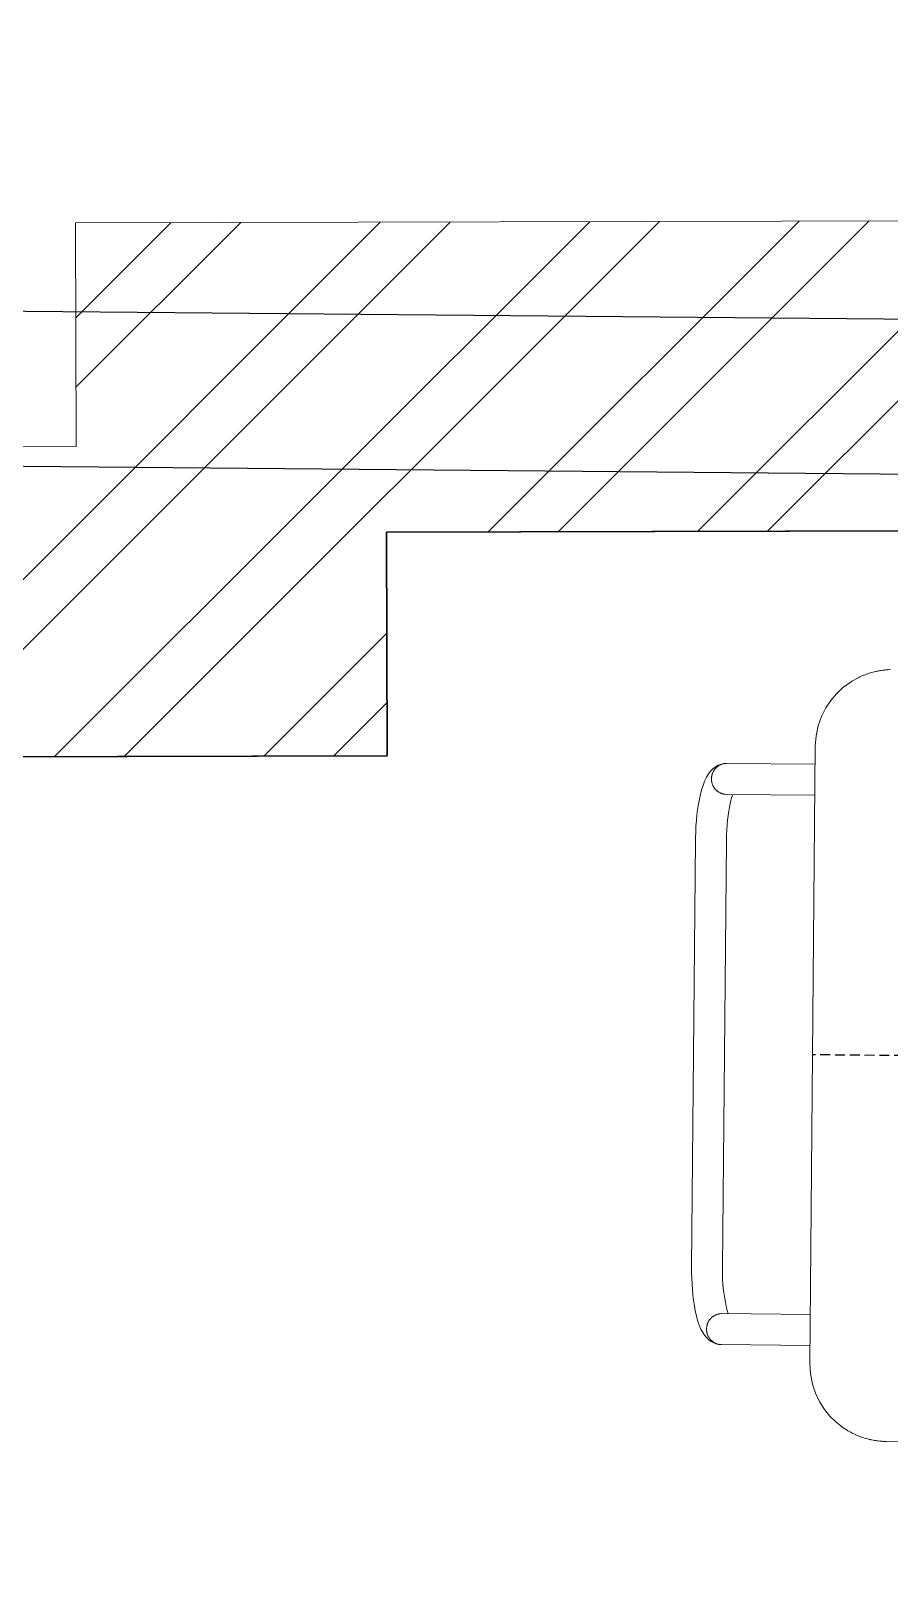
# Model space of a CAD drawing. Header units: millimetres. Extents: x -8946 to 2684, y -2892 to 9932.
# Drawn here: x -1193 to -639, y 8930 to 9932 of the extents above; entities that cross this region are included whole.
import ezdxf

# ---------------------------------------------------------------- set-up
doc = ezdxf.new("R2010")
doc.units = ezdxf.units.MM
doc.linetypes.add('HIDDEN', pattern=[9.524999999999995, 6.349999999999998, -3.174999999999998])
for name, color, linetype, lineweight in [('I-LK FF&E', 1, 'Continuous', 9), ('I-LK FURNITURE', 13, 'Continuous', 9), ('I-LK PARTITION', 21, 'Continuous', 25)]:
    doc.layers.add(name, color=color, linetype=linetype, lineweight=lineweight)
doc.layers.add('WALLS', color=7, linetype='Continuous')
doc.layers.add('WALLS_3D', color=7, linetype='Continuous')

# ---------------------------------------------------------------- blocks, each defined once
blk = doc.blocks.new('clinic chair')
at = {"layer": 'Defpoints', "linetype": 'HIDDEN'}
blk.add_line((0, 205.7260339055501), (0, -205.7260339055792), dxfattribs=at)
at = {"layer": 'I-LK FURNITURE'}
for points in [[(-249.0004958314821, -155.7268877471797), (-249.0004958314821, 48.26889812995796)], [(-249.0004958314821, -155.7268877471797), (-248.9913651794195, -156.2564623410581), (-248.9822345282882, -156.7951675323129), (-248.973103877157, -157.3247421280539), (-248.954842813313, -157.8634473174461), (-248.9274508580565, -158.4021525068674), (-248.8544061239809, -159.4613016964868), (-248.8178839962929, -160.000006885879), (-248.7083166558295, -161.0591560736648), (-248.6535332240164, -161.5978612649195), (-248.5896189026535, -162.127435858798), (-248.5165741685778, -162.6570104526763), (-248.3522233972326, -163.7161596423248), (-248.2700480110943, -164.2366036388266), (-248.0691748727113, -165.295752828446), (-247.9687384227291, -165.8161968249478), (-247.859171083197, -166.3366408233414), (-247.7404733300209, -166.8662154172198), (-247.6217755768448, -167.3866594137216), (-247.493947410956, -167.8979728165723), (-247.2200295384973, -168.9388608114386), (-246.9278503628448, -169.9614876134438), (-246.7726300042123, -170.4728010144318), (-246.4439286999404, -171.4954278145451), (-246.2704475149512, -172.0067412173958), (-246.0969660924748, -172.5089240210073), (-245.914354018867, -173.0111068264814), (-245.7226115316153, -173.5132896319556), (-245.5308690443635, -174.0063418400532), (-245.3391267955303, -174.5085246455274), (-244.7091154251248, -175.9876812679577), (-244.4899812228978, -176.4716028805415), (-243.8051861822605, -177.9233677182929), (-243.0656079500914, -179.3477407639148), (-242.5542945712805, -180.2790615995764), (-242.2895073499531, -180.7447220192698), (-242.015589476563, -181.2103824389633), (-241.741671603173, -181.6669122612801), (-241.1755745550618, -182.5799719077768), (-240.8833953794092, -183.0273711326881)], [(248.9457121640444, -157.8634473174461), (248.9274510992691, -158.4021525068674), (248.8544063642621, -159.4613016964868), (248.8087533470243, -160.000006885879), (248.7631003279239, -160.5295814797864), (248.7083168961108, -161.0591560736648), (248.6535329874605, -161.5978612649195), (248.5804882533848, -162.127435858798), (248.5165741704404, -162.6570104526763), (248.3522233990952, -163.7161596423248), (248.2609173618257, -164.2366036388266), (248.1696115639061, -164.766178232705), (248.0691748745739, -165.295752828446), (247.968738425523, -165.8161968249478), (247.8591713234782, -166.3366408233414), (247.7404735703021, -166.8662154172198), (247.621775817126, -167.3866594137216), (247.4939474128187, -167.8979728165723), (247.2200293019414, -168.9388608114386), (246.9278503647074, -169.9614876134438), (246.7726302444935, -170.4728010144318), (246.4439289402217, -171.4954278145451), (246.2704472793266, -172.0067412173958), (246.0969660952687, -172.5089240210073), (245.9143542591482, -173.0111068264814), (245.7226117718965, -173.5132896319556), (245.5308690462261, -174.0063418400532), (245.3299961462616, -174.5085246455274), (245.1291230078787, -175.001576853625), (244.7091154269874, -175.9876812679577), (244.4899809863418, -176.4716028805415), (244.0334512777627, -177.4394461057091), (243.796056009829, -177.9233677182929), (243.5586602659896, -178.3981587316375), (243.0656081903726, -179.3477407639148), (242.8099513817579, -179.8134011836081), (242.0155897168443, -181.2103824389633), (241.7416716050357, -181.6669122612801), (241.1755745569244, -182.5799719077768), (240.8833956196904, -183.0273711326881), (236.8568024355918, -188.3779006520635), (232.9671683069319, -192.4044936858118), (228.6575268357992, -195.974556897243), (224.0100531708449, -199.0150455166586), (218.3308223355561, -201.8363998194691), (212.3594123255461, -203.8999146163405), (205.821905028075, -205.2603734877484), (199.0378718115389, -205.7260339055792), (198.9922192692757, -205.7260339055792)], [(-199.0013494417071, -205.7260339055792), (-199.0470024608076, -205.7260339055792), (-205.8219052646309, -205.2603734877484), (-212.3685427363962, -203.8999146163405), (-218.3308223336935, -201.8363998194691), (-224.0100534074008, -199.0150455166586), (-228.6575268339366, -195.974556897243), (-232.9671685425565, -192.4044936858118), (-236.8568024337292, -188.3779006520635), (-240.8833953794092, -183.0273711326881), (-240.8651343155652, -183.0547629211214), (-240.8576738061383, -183.0615499132546)], [(198.9922192692757, -205.7260339055792), (-199.0013494417071, -205.7260339055792)], [(-187.4967980645596, -205.7077727126889), (-187.4967980645596, -262.7192169455811), (-187.3598392475394, -264.5909892161144), (-186.9215706037357, -266.4536308930255), (-186.2367755640298, -268.1793136222987), (-185.341977449134, -269.7589068065863), (-184.2554363701493, -271.2015410469612), (-182.9862834559754, -272.5163469352119), (-181.5071267522871, -273.7398468590109), (-179.7449217615649, -274.9176938015153), (-177.5992315579206, -276.0772795511293), (-174.9878809954971, -277.2003429131), (-172.0386982373893, -278.2229697169387), (-168.9799483790994, -279.0903763783863), (-165.8298924826086, -279.8208240940876), (-162.5702697243541, -280.4508352498233), (-159.2010796256363, -280.9804098437016), (-155.7223224248737, -281.4278090705047), (-152.1613896004856, -281.783902332827), (-148.5182818667963, -282.0669508217252), (-144.8112595733254, -282.2678239454108), (-141.0677151512355, -282.3865216964332), (-137.497651675716, -282.4230440822138), (137.4976519159973, -282.4230440822138), (139.478991586715, -282.4047828893235), (143.2316666599363, -282.3226075222483), (146.9386887140571, -282.158256786206), (150.6000579893589, -281.9208612786024), (154.1701212264596, -281.5921598065179), (157.6488784272224, -281.1904135629011), (161.0180682875216, -280.7064919521799), (164.259429981932, -280.1403949706582), (167.3638328593224, -279.482992028381), (170.340407570824, -278.7251525205502), (173.1891536395997, -277.848615261697), (175.9283323688433, -276.825988459721), (178.6035970151424, -275.5659661501413), (180.7218955019489, -274.2968132413225), (182.4293172992766, -273.0093991433096), (183.8445596825331, -271.6580708692782), (185.0406676242128, -270.1971754378756), (186.0176413627341, -268.6267128491018), (186.7572195958345, -266.9284219082328), (187.2594025619328, -265.1388250047749), (187.4876676537096, -263.2853139252402), (187.4967980673537, -262.7192169455811), (187.4967980673537, -205.7077727126889)], [(-177.4987948704511, -272.4159103752463), (-177.2613993640988, -272.4250409707602), (-176.7866083532572, -272.4067797797325), (-176.3118173405528, -272.37025739206), (-176.0744220735505, -272.3428656017932), (-175.837026329711, -272.3063432178751), (-175.5996308233589, -272.2606902347179), (-175.3713659700006, -272.2241678507999), (-175.1339704636484, -272.1693842702662), (-174.9057056093588, -272.114600691595), (-174.4491759007797, -271.9867723413336), (-174.2209108080715, -271.9137275697722), (-173.9926459537819, -271.8315522008052), (-173.773511512205, -271.7493768337299), (-173.3352428674698, -271.5667649047973), (-173.1161086652428, -271.4663283429691), (-172.4860975332558, -271.1376268708846), (-172.2760937437415, -271.0189291180286), (-171.8743474669755, -270.7632724175346), (-171.4908624924719, -270.4893545241503), (-171.1073772795498, -270.1971754378756), (-170.9247654434294, -270.0419552973472), (-170.7512842584401, -269.8867351586814), (-170.4043214134872, -269.5580336847634), (-170.0756201092154, -269.2110710198176), (-169.9203999890015, -269.0375896882615), (-169.6099597495049, -268.6723658303963), (-169.4638700420037, -268.4806233040872), (-169.3269109856337, -268.2888807796699), (-169.1899524070323, -268.0880076578469), (-169.0621237643063, -267.8962651334004), (-168.9342953599989, -267.6953920097149), (-168.6968998545781, -267.2753845732077), (-168.4777656514198, -266.8553771385341), (-168.377328963019, -266.6362428219581), (-168.2860229257494, -266.4262391027587), (-168.1947173662484, -266.1979741925315), (-168.1034113280475, -265.9788398759556), (-168.0303663555533, -265.7597055631049), (-167.8842768874019, -265.303175740788), (-167.820362566039, -265.0749108286982), (-167.7655791342258, -264.8375153210945), (-167.7107957024126, -264.6092504108675), (-167.6651426842436, -264.3718549014302), (-167.6194896660745, -264.143589991203), (-167.592097950168, -263.9061944817076), (-167.5555753447115, -263.6687989759957), (-167.5007919128984, -262.9566124531848), (-167.5007919128984, -262.7192169455811), (-167.5007919128984, -205.7260339055792)], [(177.4987951107323, -272.4159103752463), (177.2613993659616, -272.4250409707602), (176.7866085935384, -272.4067797797325), (176.3118175817654, -272.37025739206), (176.0744218379259, -272.3428656017932), (175.8370265699923, -272.3063432178751), (175.5996310645714, -272.2606902347179), (175.3713659718633, -272.2241678507999), (175.1339707039296, -272.1693842702662), (174.9057056121528, -272.114600691595), (174.4491756642237, -271.9867723413336), (174.2209108099341, -271.9137275697722), (173.9926459556445, -271.8315522008052), (173.7735117524862, -271.7493768337299), (173.335243107751, -271.5667649047973), (173.1161089055239, -271.4663283429691), (172.9061048775911, -271.3567611874605), (172.6869706735015, -271.2471940301184), (172.4860975351185, -271.1376268708846), (172.2760937456042, -271.0189291180286), (171.8743477072567, -270.7632724175346), (171.6826052200049, -270.6263134698966), (171.4817318432033, -270.4893545241503), (171.2991200070828, -270.3432649809984), (171.1073775198311, -270.1971754378756), (170.9247656837106, -270.0419552973472), (170.7512840228155, -269.8867351586814), (170.4043214153498, -269.5580336847634), (169.9112693397328, -269.0375896882615), (169.7651798706502, -268.8549777593289), (169.609959512949, -268.6723658303963), (169.4638700438663, -268.4806233040872), (169.3269112268463, -268.2888807796699), (169.1899521704763, -268.0880076578469), (169.0621240045875, -267.8962651334004), (168.9342956002802, -267.6953920097149), (168.6969000957906, -267.2753845732077), (168.4777656532824, -266.8553771385341), (168.3773292042315, -266.6362428219581), (168.276892753318, -266.4262391027587), (168.1947171296924, -266.1979741925315), (168.1034113308415, -265.9788398759556), (168.0303665958345, -265.7597055631049), (167.948190972209, -265.5314406510151), (167.8203628063202, -265.0749108286982), (167.7655793745071, -264.8375153210945), (167.7107954667881, -264.6092504108675), (167.6651426870376, -264.3718549014302), (167.6194896679372, -264.143589991203), (167.5829673008993, -263.9061944817076), (167.5555755849928, -263.6687989759957), (167.5007919147611, -262.9566124531848), (167.5007919147611, -262.7192169455811), (167.5007919147611, -205.7260339055792)], [(167.5007919147611, -258.6469709286757), (166.8068664623424, -258.8934970336559), (165.3551019504666, -259.3500268541102), (163.5928964838386, -259.8156872738036), (161.5385125558823, -260.281347693468), (159.2193409297615, -260.7287469184084), (156.6536433845758, -261.1396237575682), (153.8688113987446, -261.504847617296), (150.9104982288554, -261.8152878964611), (147.8152257651091, -262.0709445969551), (144.6012560240924, -262.2535565258877), (141.3051106594503, -262.3722542806063), (138.1459243502468, -262.4179072619008), (137.4976519159973, -262.4179072619008), (-137.497651675716, -262.4179072619008)], [(-187.4967980645596, -262.7192169455811), (-187.4785370007156, -263.1940079589258), (-187.4420143952593, -263.6687989759957), (-187.3689696602523, -264.143589991203), (-187.3324475325644, -264.3718549014302), (-187.286794513464, -264.6092504108675), (-187.2320106048137, -264.8375153210945), (-187.1772271730006, -265.0749108286982), (-187.1133128516376, -265.303175740788), (-186.9672233834863, -265.7597055631049), (-186.8941786494105, -265.9788398759556), (-186.8028728505595, -266.1979741925315), (-186.7115668132901, -266.4262391027587), (-186.6202607769519, -266.6362428219581), (-186.5198243260384, -266.8553771385341), (-186.3006898853928, -267.2753845732077), (-186.0632943790406, -267.6953920097149), (-185.9354659747332, -267.8962651334004), (-185.8076378088444, -268.0880076578469), (-185.6706787534058, -268.2888807796699), (-185.5245892852545, -268.4806233040872), (-185.3876304682344, -268.6723658303963), (-185.077189989388, -269.0375896882615), (-184.921969869174, -269.2110710198176), (-184.5932683255523, -269.5580336847634), (-184.246305719018, -269.8867351586814), (-183.881082046777, -270.1971754378756), (-183.6984699731693, -270.3432649809984), (-183.5067274859175, -270.4893545241503), (-183.1232422739267, -270.7632724175346), (-182.7214962346479, -271.0189291180286), (-182.5114924442023, -271.1376268708846), (-181.8814810747281, -271.4663283429691), (-181.6623468715698, -271.5667649047973), (-181.2240782268345, -271.7493768337299), (-181.0049440246075, -271.8315522008052), (-180.7766791693866, -271.9137275697722), (-180.5484143160284, -271.9867723413336), (-180.0918843690306, -272.114600691595), (-179.863619275391, -272.1693842702662), (-179.6262240083888, -272.2241678507999), (-179.3979589156806, -272.2606902347179), (-179.160563647747, -272.3063432178751), (-178.9231681432575, -272.3428656017932), (-178.6857723984867, -272.37025739206), (-178.210981387645, -272.4067797797325), (-177.7361903749406, -272.4250409707602), (-177.4987948704511, -272.4159103752463)], [(177.4987951107323, -272.4159103752463), (177.7361906161532, -272.4250409707602), (178.2109813895077, -272.4067797797325), (178.685772638768, -272.37025739206), (178.9231679067016, -272.3428656017932), (179.1605634121224, -272.3063432178751), (179.3888285048306, -272.2606902347179), (179.6262240111828, -272.2241678507999), (179.8544888645411, -272.1693842702662), (180.0918843708932, -272.114600691595), (180.5484140794724, -271.9867723413336), (180.7766791721806, -271.9137275697722), (180.9958136137575, -271.8315522008052), (181.2240784680471, -271.7493768337299), (181.6623468734324, -271.5667649047973), (181.8814813150093, -271.4663283429691), (182.5114924460649, -271.1376268708846), (182.7123655853793, -271.0189291180286), (182.9223693758249, -270.8911007677671), (183.1141118621454, -270.7632724175346), (183.3149850014597, -270.6263134698966), (183.5067274887115, -270.4893545241503), (183.6984699759631, -270.3432649809984), (183.8810818111524, -270.1971754378756), (184.2463057208805, -269.8867351586814), (184.5932685667649, -269.5580336847634), (184.9219698710367, -269.2110710198176), (185.0771899912506, -269.0375896882615), (185.2324103489518, -268.8549777593289), (185.3784998189658, -268.6723658303963), (185.6706787552685, -268.2888807796699), (185.8076375722885, -268.0880076578469), (185.9354662150145, -267.8962651334004), (186.0632943809032, -267.6953920097149), (186.300690125674, -267.2753845732077), (186.519824327901, -266.8553771385341), (186.6202607788146, -266.6362428219581), (186.7115668151528, -266.4262391027587), (186.802872614935, -266.1979741925315), (186.9672233853489, -265.7597055631049), (187.11331309285, -265.303175740788), (187.1772274142131, -265.0749108286982), (187.2320108450949, -264.8375153210945), (187.286794276908, -264.6092504108675), (187.3324472960085, -264.3718549014302), (187.3689699014649, -264.143589991203), (187.405492030084, -263.9061944817076), (187.4602757003158, -263.431403468363), (187.4785370025784, -263.1940079589258), (187.4967980673537, -262.7192169455811)]]:
    blk.add_lwpolyline(points, dxfattribs=at)
blk.add_arc((-140.3767430530861, -164.0809483822668), 98.37909659551364, 253.9957013946063, 271.6770160365166, dxfattribs=at)
blk = doc.blocks.new('clinic trial')
at = {"layer": 'I-LK PARTITION', "rotation": 90.00000000000006}
blk.add_blockref('CLINIC CHAIR', (0, 0), dxfattribs=at)
blk = doc.blocks.new('CLINIC_WITH_SINK_1')
at = {"layer": 'I-LK PARTITION'}
for points in [[(0, 0), (2600, 0), (2600, 1700), (0, 1700)], [(100, 100), (2500, 100), (2500, 1600), (100, 1600)]]:
    blk.add_lwpolyline(points, close=True, dxfattribs=at)
at = {"layer": 'I-LK FF&E', "xscale": -1}
blk.add_blockref('CLINIC TRIAL', (2065.605003267519, 1225), dxfattribs=at)

msp = doc.modelspace()

# ---------------------------------------------------------------- hatches: boundary and pattern name
at = {"layer": 'LENS_HATCH_WALL', "true_color": 0x787878}
h = msp.add_hatch(dxfattribs=at)
h.set_pattern_fill('ANSI32', scale=10, angle=90)
h.set_pattern_definition([(45, (0, 0), (-67.351920908, 67.351920908), []), (45, (44.90128053, 0), (-67.351920908, 67.351920908), [])])
h.paths.add_polyline_path([(-1463.903925988576, -2827.3755573867825), (-1464.5788366313882, -2562.086684663737), (-977.4261544536378, -2560.8476854720698), (-988.1581382784443, 1660.2376338463698), (-1156.17509750469, 1659.8106339499927), (-1157.0191946075572, 1991.8360706126757), (2683.854791156848, 2001.6000705764866), (2663.9839162776525, 9818.023812272604), (-1164.0121908487458, 9808.291894166023), (-1163.6451913790638, 9664.042102608451), (-1546.3283715777375, 9663.06960563916), (-1547.0113720646661, 9932.11179744638), (-8590.422986498399, 9914.20591132097), (-8589.249986887298, 9452.971064240151), (-8804.733510047809, 9452.42342295892), (-8945.943728506514, -2275.878578911595), (-8568.36519926358, -2274.9181065170405), (-8566.915649913934, -2845.4324102939286)])
h.paths.add_polyline_path([(-8366.929, -2839.924), (-8368.874, -2074.41), (-8743.515, -2075.363), (-8607.121, 9252.925), (-8388.742, 9253.48), (-8389.915, 9714.715), (-1746.503, 9731.604), (-1745.82, 9462.562), (-963.137, 9464.551), (-963.504, 9608.801), (2464.493, 9617.516), (2483.347, 2201.091), (-1357.527, 2191.327), (-1355.666, 1459.303), (-1187.649, 1459.73), (-1177.934, -2361.357), (-1665.087, -2362.596), (-1663.916, -2822.884)])

# ---------------------------------------------------------------- linework, layer by layer
at = {"layer": 'LENS_WALL_OUTLINE', "lineweight": 13, "true_color": 0xffffff}
msp.add_lwpolyline([(-1463.903925988576, -2827.3755573867825), (-1464.5788366313882, -2562.086684663737), (-977.4261544536378, -2560.8476854720698), (-988.1581382784443, 1660.2376338463698), (-1156.17509750469, 1659.8106339499927), (-1157.0191946075572, 1991.8360706126757), (2683.854791156848, 2001.6000705764866), (2663.9839162776525, 9818.023812272604), (-1164.0121908487458, 9808.291894166023), (-1163.6451913790638, 9664.042102608451), (-1546.3283715777375, 9663.06960563916), (-1547.0113720646661, 9932.11179744638), (-8590.422986498399, 9914.20591132097), (-8589.249986887298, 9452.971064240151), (-8804.733510047809, 9452.42342295892), (-8945.943728506514, -2275.878578911595), (-8568.36519926358, -2274.9181065170405), (-8566.915649913934, -2845.4324102939286)], close=True, dxfattribs=at)
at = {"layer": 'WALLS'}
for p, q in [((-963.5038853628794, 9608.801351250997), (2464.4934654939316, 9617.515712502918)), ((-963.1377872310877, 9464.551283883498), (-963.5038853628794, 9608.801351250997)), ((-1745.8200431479681, 9462.561702314524), (-963.1369029996595, 9464.551641136184))]:
    msp.add_line(p, q, dxfattribs=at)
at = {"layer": 'WALLS_3D'}
for points in [[(-963.5038853628794, 9608.801351250997), (2464.4934654939316, 9617.515712502918), (2464.4934654939316, 9617.515712502918, 3055.9091567993164), (-963.5038853628794, 9608.801351250997, 3055.9091567993164)], [(-963.1377872310877, 9464.551283883498), (-963.5038853628794, 9608.801351250997), (-963.5038853628794, 9608.801351250997, 3055.9091567993164), (-963.1377872310877, 9464.551283883498, 3055.9091567993164)], [(-1745.8200431479681, 9462.561702314524), (-963.1369029996595, 9464.551641136184), (-963.1369029996595, 9464.551641136184, 3055.9091567993164), (-1745.8200431479681, 9462.561702314524, 3055.9091567993164)]]:
    msp.add_3dface(points, dxfattribs=at)

# ---------------------------------------------------------------- block references
at = {"xscale": -1, "yscale": -1, "rotation": 179.48694174557804}
msp.add_blockref('CLINIC_WITH_SINK_1', (-2559.6292288877708, 8063.33731543038), dxfattribs=at)

doc.saveas('drawing.dxf')
